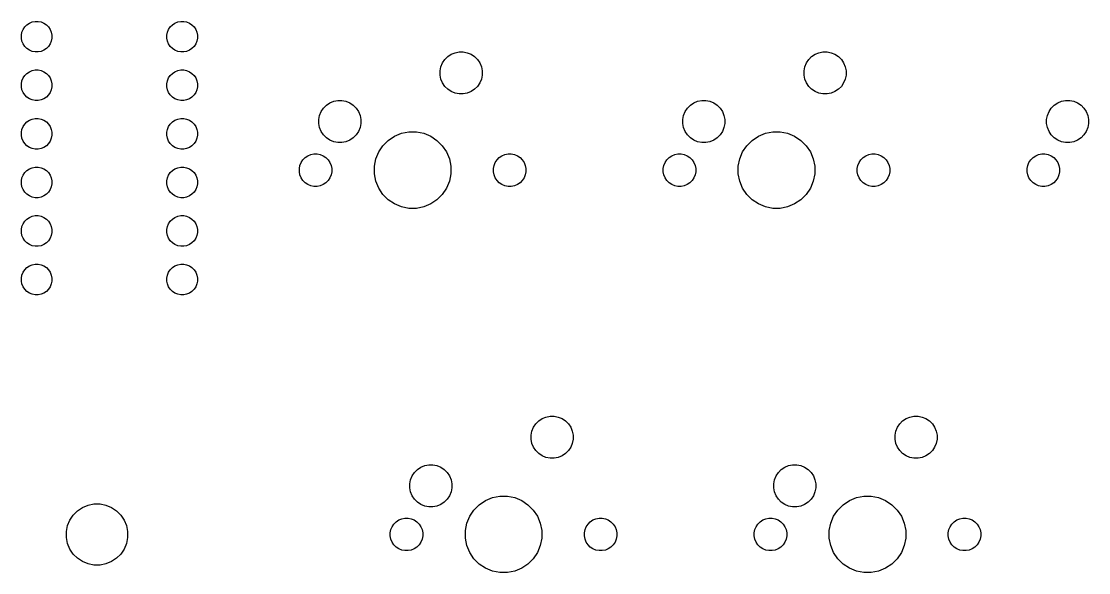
# Model space of a CAD drawing. Extents: x -0.4 to 11, y -4.1 to 0.4.
# Drawn here: x -0.431 to 1.768, y -1.953 to -0.819 of the extents above; entities that cross this region are included whole.
import ezdxf

# ---------------------------------------------------------------- set-up
doc = ezdxf.new("R2010")
doc.units = 0
doc.header["$MEASUREMENT"] = 0
doc.layers.add('BLACK', color=7, linetype='CONTINUOUS')

msp = doc.modelspace()

# ---------------------------------------------------------------- linework, layer by layer
at = {"layer": 'BLACK', "linetype": 'CONTINUOUS'}
for p, q in [((-0.430286, -0.840813), (-0.427911, -0.835081)), ((-0.427911, -0.835081), (-0.424465, -0.829922)), ((-0.424465, -0.829922), (-0.420078, -0.825535)), ((-0.420078, -0.825535), (-0.414919, -0.822089)), ((-0.414919, -0.822089), (-0.409187, -0.819714)), ((-0.409187, -0.819714), (-0.403102, -0.818504)), ((-0.403102, -0.818504), (-0.396898, -0.818504)), ((-0.396898, -0.818504), (-0.390813, -0.819714)), ((-0.390813, -0.819714), (-0.385081, -0.822089)), ((-0.385081, -0.822089), (-0.379922, -0.825535)), ((-0.379922, -0.825535), (-0.375535, -0.829922)), ((-0.375535, -0.829922), (-0.372089, -0.835081)), ((-0.372089, -0.835081), (-0.369714, -0.840813)), ((-0.130286, -0.840813), (-0.127911, -0.835081)), ((-0.127911, -0.835081), (-0.124465, -0.829922)), ((-0.124465, -0.829922), (-0.120078, -0.825535)), ((-0.120078, -0.825535), (-0.114919, -0.822089)), ((-0.114919, -0.822089), (-0.109187, -0.819714)), ((-0.109187, -0.819714), (-0.103102, -0.818504)), ((-0.103102, -0.818504), (-0.096898, -0.818504)), ((-0.096898, -0.818504), (-0.090813, -0.819714)), ((-0.090813, -0.819714), (-0.085081, -0.822089)), ((-0.085081, -0.822089), (-0.079922, -0.825535)), ((-0.079922, -0.825535), (-0.075535, -0.829922)), ((-0.075535, -0.829922), (-0.072088, -0.835081)), ((-0.072088, -0.835081), (-0.069714, -0.840813)), ((-0.431496, -0.846898), (-0.430286, -0.840813)), ((-0.431496, -0.853102), (-0.431496, -0.846898)), ((-0.430286, -0.859187), (-0.431496, -0.853102)), ((-0.369714, -0.840813), (-0.368504, -0.846898)), ((-0.368504, -0.853102), (-0.369714, -0.859187)), ((-0.368504, -0.846898), (-0.368504, -0.853102)), ((-0.131496, -0.846898), (-0.130286, -0.840813)), ((-0.131496, -0.853102), (-0.131496, -0.846898)), ((-0.130286, -0.859187), (-0.131496, -0.853102)), ((-0.069714, -0.840813), (-0.068504, -0.846898)), ((-0.068504, -0.853102), (-0.069714, -0.859187)), ((-0.068504, -0.846898), (-0.068504, -0.853102)), ((-0.427911, -0.864919), (-0.430286, -0.859187)), ((-0.424465, -0.870078), (-0.427911, -0.864919)), ((-0.420078, -0.874465), (-0.424465, -0.870078)), ((-0.414919, -0.877911), (-0.420078, -0.874465)), ((-0.409187, -0.880286), (-0.414919, -0.877911)), ((-0.385081, -0.877911), (-0.390813, -0.880286)), ((-0.379922, -0.874465), (-0.385081, -0.877911)), ((-0.375535, -0.870078), (-0.379922, -0.874465)), ((-0.372089, -0.864919), (-0.375535, -0.870078)), ((-0.369714, -0.859187), (-0.372089, -0.864919)), ((-0.127911, -0.864919), (-0.130286, -0.859187)), ((-0.124465, -0.870078), (-0.127911, -0.864919)), ((-0.120078, -0.874465), (-0.124465, -0.870078)), ((-0.114919, -0.877911), (-0.120078, -0.874465)), ((-0.109187, -0.880286), (-0.114919, -0.877911)), ((-0.085081, -0.877911), (-0.090813, -0.880286)), ((-0.079922, -0.874465), (-0.085081, -0.877911)), ((-0.075535, -0.870078), (-0.079922, -0.874465)), ((-0.072088, -0.864919), (-0.075535, -0.870078)), ((-0.069714, -0.859187), (-0.072088, -0.864919)), ((-0.403102, -0.881496), (-0.409187, -0.880286)), ((-0.396898, -0.881496), (-0.403102, -0.881496)), ((-0.390813, -0.880286), (-0.396898, -0.881496)), ((-0.103102, -0.881496), (-0.109187, -0.880286)), ((-0.096898, -0.881496), (-0.103102, -0.881496)), ((-0.090813, -0.880286), (-0.096898, -0.881496)), ((0.436543, -0.904171), (0.441282, -0.897078)), ((0.441282, -0.897078), (0.447315, -0.891046)), ((0.447315, -0.891046), (0.454408, -0.886307)), ((0.454408, -0.886307), (0.462289, -0.883042)), ((0.462289, -0.883042), (0.470656, -0.881378)), ((0.470656, -0.881378), (0.479187, -0.881378)), ((0.479187, -0.881378), (0.487553, -0.883042)), ((0.487553, -0.883042), (0.495435, -0.886307)), ((0.495435, -0.886307), (0.502528, -0.891046)), ((0.502528, -0.891046), (0.50856, -0.897078)), ((0.50856, -0.897078), (0.513299, -0.904171)), ((1.18654, -0.904171), (1.19128, -0.897078)), ((1.19128, -0.897078), (1.19731, -0.891046)), ((1.19731, -0.891046), (1.20441, -0.886307)), ((1.20441, -0.886307), (1.21229, -0.883042)), ((1.21229, -0.883042), (1.22066, -0.881378)), ((1.22066, -0.881378), (1.22919, -0.881378)), ((1.22919, -0.881378), (1.23755, -0.883042)), ((1.23755, -0.883042), (1.24543, -0.886307)), ((1.24543, -0.886307), (1.25253, -0.891046)), ((1.25253, -0.891046), (1.25856, -0.897078)), ((1.25856, -0.897078), (1.2633, -0.904171)), ((-0.420078, -0.925535), (-0.414919, -0.922089)), ((-0.414919, -0.922089), (-0.409187, -0.919714)), ((-0.409187, -0.919714), (-0.403102, -0.918504)), ((-0.403102, -0.918504), (-0.396898, -0.918504)), ((-0.396898, -0.918504), (-0.390813, -0.919714)), ((-0.390813, -0.919714), (-0.385081, -0.922089)), ((-0.385081, -0.922089), (-0.379922, -0.925535)), ((-0.120078, -0.925535), (-0.114919, -0.922089)), ((-0.114919, -0.922089), (-0.109187, -0.919714)), ((-0.109187, -0.919714), (-0.103102, -0.918504)), ((-0.103102, -0.918504), (-0.096898, -0.918504)), ((-0.096898, -0.918504), (-0.090813, -0.919714)), ((-0.090813, -0.919714), (-0.085081, -0.922089)), ((-0.085081, -0.922089), (-0.079922, -0.925535)), ((0.431614, -0.92042), (0.433278, -0.912053)), ((0.431614, -0.92895), (0.431614, -0.92042)), ((0.433278, -0.912053), (0.436543, -0.904171)), ((0.513299, -0.904171), (0.516564, -0.912053)), ((0.516564, -0.912053), (0.518228, -0.92042)), ((0.518228, -0.92042), (0.518228, -0.92895)), ((1.18161, -0.92042), (1.18328, -0.912053)), ((1.18161, -0.92895), (1.18161, -0.92042)), ((1.18328, -0.912053), (1.18654, -0.904171)), ((1.2633, -0.904171), (1.26656, -0.912053)), ((1.26656, -0.912053), (1.26823, -0.92042)), ((1.26823, -0.92042), (1.26823, -0.92895)), ((-0.431496, -0.946898), (-0.430286, -0.940813)), ((-0.430286, -0.940813), (-0.427911, -0.935081)), ((-0.427911, -0.935081), (-0.424465, -0.929922)), ((-0.424465, -0.929922), (-0.420078, -0.925535)), ((-0.379922, -0.925535), (-0.375535, -0.929922)), ((-0.375535, -0.929922), (-0.372089, -0.935081)), ((-0.372089, -0.935081), (-0.369714, -0.940813)), ((-0.369714, -0.940813), (-0.368504, -0.946898)), ((-0.131496, -0.946898), (-0.130286, -0.940813)), ((-0.130286, -0.940813), (-0.127911, -0.935081)), ((-0.127911, -0.935081), (-0.124465, -0.929922)), ((-0.124465, -0.929922), (-0.120078, -0.925535)), ((-0.079922, -0.925535), (-0.075535, -0.929922)), ((-0.075535, -0.929922), (-0.072088, -0.935081)), ((-0.072088, -0.935081), (-0.069714, -0.940813)), ((-0.069714, -0.940813), (-0.068504, -0.946898)), ((0.433278, -0.937317), (0.431614, -0.92895)), ((0.436543, -0.945199), (0.433278, -0.937317)), ((0.441282, -0.952292), (0.436543, -0.945199)), ((0.513299, -0.945199), (0.50856, -0.952292)), ((0.516564, -0.937317), (0.513299, -0.945199)), ((0.518228, -0.92895), (0.516564, -0.937317)), ((1.18328, -0.937317), (1.18161, -0.92895)), ((1.18654, -0.945199), (1.18328, -0.937317)), ((1.19128, -0.952292), (1.18654, -0.945199)), ((1.2633, -0.945199), (1.25856, -0.952292)), ((1.26656, -0.937317), (1.2633, -0.945199)), ((1.26823, -0.92895), (1.26656, -0.937317)), ((-0.431496, -0.953102), (-0.431496, -0.946898)), ((-0.430286, -0.959187), (-0.431496, -0.953102)), ((-0.427911, -0.964919), (-0.430286, -0.959187)), ((-0.424465, -0.970078), (-0.427911, -0.964919)), ((-0.372089, -0.964919), (-0.375535, -0.970078)), ((-0.369714, -0.959187), (-0.372089, -0.964919)), ((-0.368504, -0.953102), (-0.369714, -0.959187)), ((-0.368504, -0.946898), (-0.368504, -0.953102)), ((-0.131496, -0.953102), (-0.131496, -0.946898)), ((-0.130286, -0.959187), (-0.131496, -0.953102)), ((-0.127911, -0.964919), (-0.130286, -0.959187)), ((-0.124465, -0.970078), (-0.127911, -0.964919)), ((-0.072088, -0.964919), (-0.075535, -0.970078)), ((-0.069714, -0.959187), (-0.072088, -0.964919)), ((-0.068504, -0.953102), (-0.069714, -0.959187)), ((-0.068504, -0.946898), (-0.068504, -0.953102)), ((0.447315, -0.958324), (0.441282, -0.952292)), ((0.454408, -0.963063), (0.447315, -0.958324)), ((0.462289, -0.966328), (0.454408, -0.963063)), ((0.470656, -0.967992), (0.462289, -0.966328)), ((0.487553, -0.966328), (0.479187, -0.967992)), ((0.495435, -0.963063), (0.487553, -0.966328)), ((0.502528, -0.958324), (0.495435, -0.963063)), ((0.50856, -0.952292), (0.502528, -0.958324)), ((1.19731, -0.958324), (1.19128, -0.952292)), ((1.20441, -0.963063), (1.19731, -0.958324)), ((1.21229, -0.966328), (1.20441, -0.963063)), ((1.22066, -0.967992), (1.21229, -0.966328)), ((1.23755, -0.966328), (1.22919, -0.967992)), ((1.24543, -0.963063), (1.23755, -0.966328)), ((1.25253, -0.958324), (1.24543, -0.963063)), ((1.25856, -0.952292), (1.25253, -0.958324)), ((-0.420078, -0.974465), (-0.424465, -0.970078)), ((-0.414919, -0.977911), (-0.420078, -0.974465)), ((-0.409187, -0.980286), (-0.414919, -0.977911)), ((-0.403102, -0.981496), (-0.409187, -0.980286)), ((-0.396898, -0.981496), (-0.403102, -0.981496)), ((-0.390813, -0.980286), (-0.396898, -0.981496)), ((-0.385081, -0.977911), (-0.390813, -0.980286)), ((-0.379922, -0.974465), (-0.385081, -0.977911)), ((-0.375535, -0.970078), (-0.379922, -0.974465)), ((-0.120078, -0.974465), (-0.124465, -0.970078)), ((-0.114919, -0.977911), (-0.120078, -0.974465)), ((-0.109187, -0.980286), (-0.114919, -0.977911)), ((-0.103102, -0.981496), (-0.109187, -0.980286)), ((-0.096898, -0.981496), (-0.103102, -0.981496)), ((-0.090813, -0.980286), (-0.096898, -0.981496)), ((-0.085081, -0.977911), (-0.090813, -0.980286)), ((-0.079922, -0.974465), (-0.085081, -0.977911)), ((-0.075535, -0.970078), (-0.079922, -0.974465)), ((0.197315, -0.991046), (0.204408, -0.986307)), ((0.204408, -0.986307), (0.212289, -0.983042)), ((0.212289, -0.983042), (0.220656, -0.981378)), ((0.220656, -0.981378), (0.229187, -0.981378)), ((0.229187, -0.981378), (0.237553, -0.983042)), ((0.237553, -0.983042), (0.245435, -0.986307)), ((0.245435, -0.986307), (0.252528, -0.991046)), ((0.479187, -0.967992), (0.470656, -0.967992)), ((0.947315, -0.991046), (0.954408, -0.986307)), ((0.954408, -0.986307), (0.962289, -0.983042)), ((0.962289, -0.983042), (0.970656, -0.981378)), ((0.970656, -0.981378), (0.979187, -0.981378)), ((0.979187, -0.981378), (0.987553, -0.983042)), ((0.987553, -0.983042), (0.995435, -0.986307)), ((0.995435, -0.986307), (1.00253, -0.991046)), ((1.22919, -0.967992), (1.22066, -0.967992)), ((1.69731, -0.991046), (1.70441, -0.986307)), ((1.70441, -0.986307), (1.71229, -0.983042)), ((1.71229, -0.983042), (1.72066, -0.981378)), ((1.72066, -0.981378), (1.72919, -0.981378)), ((1.72919, -0.981378), (1.73755, -0.983042)), ((1.73755, -0.983042), (1.74543, -0.986307)), ((1.74543, -0.986307), (1.75253, -0.991046)), ((0.183278, -1.01205), (0.186543, -1.00417)), ((0.186543, -1.00417), (0.191282, -0.997078)), ((0.191282, -0.997078), (0.197315, -0.991046)), ((0.252528, -0.991046), (0.25856, -0.997078)), ((0.25856, -0.997078), (0.263299, -1.00417)), ((0.263299, -1.00417), (0.266564, -1.01205)), ((0.933278, -1.01205), (0.936543, -1.00417)), ((0.936543, -1.00417), (0.941282, -0.997078)), ((0.941282, -0.997078), (0.947315, -0.991046)), ((1.00253, -0.991046), (1.00856, -0.997078)), ((1.00856, -0.997078), (1.0133, -1.00417)), ((1.0133, -1.00417), (1.01656, -1.01205)), ((1.68328, -1.01205), (1.68654, -1.00417)), ((1.68654, -1.00417), (1.69128, -0.997078)), ((1.69128, -0.997078), (1.69731, -0.991046)), ((1.75253, -0.991046), (1.75856, -0.997078)), ((1.75856, -0.997078), (1.7633, -1.00417)), ((1.7633, -1.00417), (1.76656, -1.01205)), ((-0.427911, -1.03508), (-0.424465, -1.02992)), ((-0.424465, -1.02992), (-0.420078, -1.02554)), ((-0.420078, -1.02554), (-0.414919, -1.02209)), ((-0.414919, -1.02209), (-0.409187, -1.01971)), ((-0.409187, -1.01971), (-0.403102, -1.0185)), ((-0.403102, -1.0185), (-0.396898, -1.0185)), ((-0.396898, -1.0185), (-0.390813, -1.01971)), ((-0.390813, -1.01971), (-0.385081, -1.02209)), ((-0.385081, -1.02209), (-0.379922, -1.02554)), ((-0.379922, -1.02554), (-0.375535, -1.02992)), ((-0.375535, -1.02992), (-0.372089, -1.03508)), ((-0.127911, -1.03508), (-0.124465, -1.02992)), ((-0.124465, -1.02992), (-0.120078, -1.02554)), ((-0.120078, -1.02554), (-0.114919, -1.02209)), ((-0.114919, -1.02209), (-0.109187, -1.01971)), ((-0.109187, -1.01971), (-0.103102, -1.0185)), ((-0.103102, -1.0185), (-0.096898, -1.0185)), ((-0.096898, -1.0185), (-0.090813, -1.01971)), ((-0.090813, -1.01971), (-0.085081, -1.02209)), ((-0.085081, -1.02209), (-0.079922, -1.02554)), ((-0.079922, -1.02554), (-0.075535, -1.02992)), ((-0.075535, -1.02992), (-0.072088, -1.03508)), ((0.181614, -1.02042), (0.183278, -1.01205)), ((0.181614, -1.02895), (0.181614, -1.02042)), ((0.183278, -1.03732), (0.181614, -1.02895)), ((0.266564, -1.01205), (0.268228, -1.02042)), ((0.268228, -1.02895), (0.266564, -1.03732)), ((0.268228, -1.02042), (0.268228, -1.02895)), ((0.931614, -1.02042), (0.933278, -1.01205)), ((0.931614, -1.02895), (0.931614, -1.02042)), ((0.933278, -1.03732), (0.931614, -1.02895)), ((1.01656, -1.01205), (1.01823, -1.02042)), ((1.01823, -1.02895), (1.01656, -1.03732)), ((1.01823, -1.02042), (1.01823, -1.02895)), ((1.68161, -1.02042), (1.68328, -1.01205)), ((1.68161, -1.02895), (1.68161, -1.02042)), ((1.68328, -1.03732), (1.68161, -1.02895)), ((1.76656, -1.01205), (1.76823, -1.02042)), ((1.76823, -1.02895), (1.76656, -1.03732)), ((1.76823, -1.02042), (1.76823, -1.02895)), ((-0.431496, -1.0469), (-0.430286, -1.04081)), ((-0.431496, -1.0531), (-0.431496, -1.0469)), ((-0.430286, -1.05919), (-0.431496, -1.0531)), ((-0.430286, -1.04081), (-0.427911, -1.03508)), ((-0.372089, -1.03508), (-0.369714, -1.04081)), ((-0.369714, -1.04081), (-0.368504, -1.0469)), ((-0.368504, -1.0531), (-0.369714, -1.05919)), ((-0.368504, -1.0469), (-0.368504, -1.0531)), ((-0.131496, -1.0469), (-0.130286, -1.04081)), ((-0.131496, -1.0531), (-0.131496, -1.0469)), ((-0.130286, -1.05919), (-0.131496, -1.0531)), ((-0.130286, -1.04081), (-0.127911, -1.03508)), ((-0.072088, -1.03508), (-0.069714, -1.04081)), ((-0.069714, -1.04081), (-0.068504, -1.0469)), ((-0.068504, -1.0531), (-0.069714, -1.05919)), ((-0.068504, -1.0469), (-0.068504, -1.0531)), ((0.186543, -1.0452), (0.183278, -1.03732)), ((0.191282, -1.05229), (0.186543, -1.0452)), ((0.197315, -1.05832), (0.191282, -1.05229)), ((0.25856, -1.05229), (0.252528, -1.05832)), ((0.263299, -1.0452), (0.25856, -1.05229)), ((0.266564, -1.03732), (0.263299, -1.0452)), ((0.324727, -1.06352), (0.337624, -1.05491)), ((0.337624, -1.05491), (0.351954, -1.04897)), ((0.351954, -1.04897), (0.367166, -1.04594)), ((0.367166, -1.04594), (0.382676, -1.04594)), ((0.382676, -1.04594), (0.397889, -1.04897)), ((0.397889, -1.04897), (0.412219, -1.05491)), ((0.412219, -1.05491), (0.425115, -1.06352)), ((0.936543, -1.0452), (0.933278, -1.03732)), ((0.941282, -1.05229), (0.936543, -1.0452)), ((0.947315, -1.05832), (0.941282, -1.05229)), ((1.00856, -1.05229), (1.00253, -1.05832)), ((1.0133, -1.0452), (1.00856, -1.05229)), ((1.01656, -1.03732), (1.0133, -1.0452)), ((1.07473, -1.06352), (1.08762, -1.05491)), ((1.08762, -1.05491), (1.10195, -1.04897)), ((1.10195, -1.04897), (1.11717, -1.04594)), ((1.11717, -1.04594), (1.13268, -1.04594)), ((1.13268, -1.04594), (1.14789, -1.04897)), ((1.14789, -1.04897), (1.16222, -1.05491)), ((1.16222, -1.05491), (1.17512, -1.06352)), ((1.68654, -1.0452), (1.68328, -1.03732)), ((1.69128, -1.05229), (1.68654, -1.0452)), ((1.69731, -1.05832), (1.69128, -1.05229)), ((1.75856, -1.05229), (1.75253, -1.05832)), ((1.7633, -1.0452), (1.75856, -1.05229)), ((1.76656, -1.03732), (1.7633, -1.0452)), ((-0.427911, -1.06492), (-0.430286, -1.05919)), ((-0.424465, -1.07008), (-0.427911, -1.06492)), ((-0.420078, -1.07446), (-0.424465, -1.07008)), ((-0.414919, -1.07791), (-0.420078, -1.07446)), ((-0.379922, -1.07446), (-0.385081, -1.07791)), ((-0.375535, -1.07008), (-0.379922, -1.07446)), ((-0.372089, -1.06492), (-0.375535, -1.07008)), ((-0.369714, -1.05919), (-0.372089, -1.06492)), ((-0.127911, -1.06492), (-0.130286, -1.05919)), ((-0.124465, -1.07008), (-0.127911, -1.06492)), ((-0.120078, -1.07446), (-0.124465, -1.07008)), ((-0.114919, -1.07791), (-0.120078, -1.07446)), ((-0.079922, -1.07446), (-0.085081, -1.07791)), ((-0.075535, -1.07008), (-0.079922, -1.07446)), ((-0.072088, -1.06492), (-0.075535, -1.07008)), ((-0.069714, -1.05919), (-0.072088, -1.06492)), ((0.204408, -1.06306), (0.197315, -1.05832)), ((0.212289, -1.06633), (0.204408, -1.06306)), ((0.220656, -1.06799), (0.212289, -1.06633)), ((0.229187, -1.06799), (0.220656, -1.06799)), ((0.237553, -1.06633), (0.229187, -1.06799)), ((0.245435, -1.06306), (0.237553, -1.06633)), ((0.252528, -1.05832), (0.245435, -1.06306)), ((0.305143, -1.08739), (0.31376, -1.07449)), ((0.31376, -1.07449), (0.324727, -1.06352)), ((0.425115, -1.06352), (0.436083, -1.07449)), ((0.436083, -1.07449), (0.4447, -1.08739)), ((0.954408, -1.06306), (0.947315, -1.05832)), ((0.962289, -1.06633), (0.954408, -1.06306)), ((0.970656, -1.06799), (0.962289, -1.06633)), ((0.979187, -1.06799), (0.970656, -1.06799)), ((0.987553, -1.06633), (0.979187, -1.06799)), ((0.995435, -1.06306), (0.987553, -1.06633)), ((1.00253, -1.05832), (0.995435, -1.06306)), ((1.05514, -1.08739), (1.06376, -1.07449)), ((1.06376, -1.07449), (1.07473, -1.06352)), ((1.17512, -1.06352), (1.18608, -1.07449)), ((1.18608, -1.07449), (1.1947, -1.08739)), ((1.70441, -1.06306), (1.69731, -1.05832)), ((1.71229, -1.06633), (1.70441, -1.06306)), ((1.72066, -1.06799), (1.71229, -1.06633)), ((1.72919, -1.06799), (1.72066, -1.06799)), ((1.73755, -1.06633), (1.72919, -1.06799)), ((1.74543, -1.06306), (1.73755, -1.06633)), ((1.75253, -1.05832), (1.74543, -1.06306)), ((-0.409187, -1.08029), (-0.414919, -1.07791)), ((-0.403102, -1.0815), (-0.409187, -1.08029)), ((-0.396898, -1.0815), (-0.403102, -1.0815)), ((-0.390813, -1.08029), (-0.396898, -1.0815)), ((-0.385081, -1.07791), (-0.390813, -1.08029)), ((-0.109187, -1.08029), (-0.114919, -1.07791)), ((-0.103102, -1.0815), (-0.109187, -1.08029)), ((-0.096898, -1.0815), (-0.103102, -1.0815)), ((-0.090813, -1.08029), (-0.096898, -1.0815)), ((-0.085081, -1.07791), (-0.090813, -1.08029)), ((0.148928, -1.10335), (0.153589, -1.09869)), ((0.153589, -1.09869), (0.15907, -1.09503)), ((0.15907, -1.09503), (0.16516, -1.09251)), ((0.16516, -1.09251), (0.171625, -1.09122)), ((0.171625, -1.09122), (0.178217, -1.09122)), ((0.178217, -1.09122), (0.184683, -1.09251)), ((0.184683, -1.09251), (0.190773, -1.09503)), ((0.190773, -1.09503), (0.196254, -1.09869)), ((0.196254, -1.09869), (0.200915, -1.10335)), ((0.299207, -1.10172), (0.305143, -1.08739)), ((0.4447, -1.08739), (0.450635, -1.10172)), ((0.548928, -1.10335), (0.553589, -1.09869)), ((0.553589, -1.09869), (0.55907, -1.09503)), ((0.55907, -1.09503), (0.56516, -1.09251)), ((0.56516, -1.09251), (0.571625, -1.09122)), ((0.571625, -1.09122), (0.578217, -1.09122)), ((0.578217, -1.09122), (0.584683, -1.09251)), ((0.584683, -1.09251), (0.590773, -1.09503)), ((0.590773, -1.09503), (0.596254, -1.09869)), ((0.596254, -1.09869), (0.600915, -1.10335)), ((0.898928, -1.10335), (0.903589, -1.09869)), ((0.903589, -1.09869), (0.90907, -1.09503)), ((0.90907, -1.09503), (0.91516, -1.09251)), ((0.91516, -1.09251), (0.921625, -1.09122)), ((0.921625, -1.09122), (0.928217, -1.09122)), ((0.928217, -1.09122), (0.934683, -1.09251)), ((0.934683, -1.09251), (0.940773, -1.09503)), ((0.940773, -1.09503), (0.946254, -1.09869)), ((0.946254, -1.09869), (0.950915, -1.10335)), ((1.04921, -1.10172), (1.05514, -1.08739)), ((1.1947, -1.08739), (1.20064, -1.10172)), ((1.29893, -1.10335), (1.30359, -1.09869)), ((1.30359, -1.09869), (1.30907, -1.09503)), ((1.30907, -1.09503), (1.31516, -1.09251)), ((1.31516, -1.09251), (1.32163, -1.09122)), ((1.32163, -1.09122), (1.32822, -1.09122)), ((1.32822, -1.09122), (1.33468, -1.09251)), ((1.33468, -1.09251), (1.34077, -1.09503)), ((1.34077, -1.09503), (1.34625, -1.09869)), ((1.34625, -1.09869), (1.35091, -1.10335)), ((1.64893, -1.10335), (1.65359, -1.09869)), ((1.65359, -1.09869), (1.65907, -1.09503)), ((1.65907, -1.09503), (1.66516, -1.09251)), ((1.66516, -1.09251), (1.67163, -1.09122)), ((1.67163, -1.09122), (1.67822, -1.09122)), ((1.67822, -1.09122), (1.68468, -1.09251)), ((1.68468, -1.09251), (1.69077, -1.09503)), ((1.69077, -1.09503), (1.69625, -1.09869)), ((1.69625, -1.09869), (1.70091, -1.10335)), ((-0.414919, -1.12209), (-0.409187, -1.11971)), ((-0.409187, -1.11971), (-0.403102, -1.1185)), ((-0.403102, -1.1185), (-0.396898, -1.1185)), ((-0.396898, -1.1185), (-0.390813, -1.11971)), ((-0.390813, -1.11971), (-0.385081, -1.12209)), ((-0.114919, -1.12209), (-0.109187, -1.11971)), ((-0.109187, -1.11971), (-0.103102, -1.1185)), ((-0.103102, -1.1185), (-0.096898, -1.1185)), ((-0.096898, -1.1185), (-0.090813, -1.11971)), ((-0.090813, -1.11971), (-0.085081, -1.12209)), ((0.141457, -1.12139), (0.142743, -1.11492)), ((0.141457, -1.12798), (0.141457, -1.12139)), ((0.142743, -1.11492), (0.145265, -1.10883)), ((0.145265, -1.10883), (0.148928, -1.10335)), ((0.200915, -1.10335), (0.204577, -1.10883)), ((0.204577, -1.10883), (0.2071, -1.11492)), ((0.2071, -1.11492), (0.208386, -1.12139)), ((0.208386, -1.12139), (0.208386, -1.12798)), ((0.296181, -1.11693), (0.299207, -1.10172)), ((0.296181, -1.13244), (0.296181, -1.11693)), ((0.450635, -1.10172), (0.453661, -1.11693)), ((0.453661, -1.11693), (0.453661, -1.13244)), ((0.541457, -1.12139), (0.542743, -1.11492)), ((0.541457, -1.12798), (0.541457, -1.12139)), ((0.542743, -1.11492), (0.545265, -1.10883)), ((0.545265, -1.10883), (0.548928, -1.10335)), ((0.600915, -1.10335), (0.604577, -1.10883)), ((0.604577, -1.10883), (0.6071, -1.11492)), ((0.6071, -1.11492), (0.608386, -1.12139)), ((0.608386, -1.12139), (0.608386, -1.12798)), ((0.891457, -1.12139), (0.892743, -1.11492)), ((0.891457, -1.12798), (0.891457, -1.12139)), ((0.892743, -1.11492), (0.895265, -1.10883)), ((0.895265, -1.10883), (0.898928, -1.10335)), ((0.950915, -1.10335), (0.954577, -1.10883)), ((0.954577, -1.10883), (0.9571, -1.11492)), ((0.9571, -1.11492), (0.958386, -1.12139)), ((0.958386, -1.12139), (0.958386, -1.12798)), ((1.04618, -1.11693), (1.04921, -1.10172)), ((1.04618, -1.13244), (1.04618, -1.11693)), ((1.20064, -1.10172), (1.20366, -1.11693)), ((1.20366, -1.11693), (1.20366, -1.13244)), ((1.29146, -1.12139), (1.29274, -1.11492)), ((1.29146, -1.12798), (1.29146, -1.12139)), ((1.29274, -1.11492), (1.29527, -1.10883)), ((1.29527, -1.10883), (1.29893, -1.10335)), ((1.35091, -1.10335), (1.35458, -1.10883)), ((1.35458, -1.10883), (1.3571, -1.11492)), ((1.3571, -1.11492), (1.35839, -1.12139)), ((1.35839, -1.12139), (1.35839, -1.12798)), ((1.64146, -1.12139), (1.64274, -1.11492)), ((1.64146, -1.12798), (1.64146, -1.12139)), ((1.64274, -1.11492), (1.64527, -1.10883)), ((1.64527, -1.10883), (1.64893, -1.10335)), ((1.70091, -1.10335), (1.70458, -1.10883)), ((1.70458, -1.10883), (1.7071, -1.11492)), ((1.7071, -1.11492), (1.70839, -1.12139)), ((1.70839, -1.12139), (1.70839, -1.12798)), ((-0.431496, -1.1469), (-0.430286, -1.14081)), ((-0.430286, -1.14081), (-0.427911, -1.13508)), ((-0.427911, -1.13508), (-0.424465, -1.12992)), ((-0.424465, -1.12992), (-0.420078, -1.12554)), ((-0.420078, -1.12554), (-0.414919, -1.12209)), ((-0.385081, -1.12209), (-0.379922, -1.12554)), ((-0.379922, -1.12554), (-0.375535, -1.12992)), ((-0.375535, -1.12992), (-0.372089, -1.13508)), ((-0.372089, -1.13508), (-0.369714, -1.14081)), ((-0.369714, -1.14081), (-0.368504, -1.1469)), ((-0.131496, -1.1469), (-0.130286, -1.14081)), ((-0.130286, -1.14081), (-0.127911, -1.13508)), ((-0.127911, -1.13508), (-0.124465, -1.12992)), ((-0.124465, -1.12992), (-0.120078, -1.12554)), ((-0.120078, -1.12554), (-0.114919, -1.12209)), ((-0.085081, -1.12209), (-0.079922, -1.12554)), ((-0.079922, -1.12554), (-0.075535, -1.12992)), ((-0.075535, -1.12992), (-0.072088, -1.13508)), ((-0.072088, -1.13508), (-0.069714, -1.14081)), ((-0.069714, -1.14081), (-0.068504, -1.1469)), ((0.142743, -1.13445), (0.141457, -1.12798)), ((0.145265, -1.14054), (0.142743, -1.13445)), ((0.148928, -1.14602), (0.145265, -1.14054)), ((0.204577, -1.14054), (0.200915, -1.14602)), ((0.2071, -1.13445), (0.204577, -1.14054)), ((0.208386, -1.12798), (0.2071, -1.13445)), ((0.299207, -1.14765), (0.296181, -1.13244)), ((0.453661, -1.13244), (0.450635, -1.14765)), ((0.542743, -1.13445), (0.541457, -1.12798)), ((0.545265, -1.14054), (0.542743, -1.13445)), ((0.548928, -1.14602), (0.545265, -1.14054)), ((0.604577, -1.14054), (0.600915, -1.14602)), ((0.6071, -1.13445), (0.604577, -1.14054)), ((0.608386, -1.12798), (0.6071, -1.13445)), ((0.892743, -1.13445), (0.891457, -1.12798)), ((0.895265, -1.14054), (0.892743, -1.13445)), ((0.898928, -1.14602), (0.895265, -1.14054)), ((0.954577, -1.14054), (0.950915, -1.14602)), ((0.9571, -1.13445), (0.954577, -1.14054)), ((0.958386, -1.12798), (0.9571, -1.13445)), ((1.04921, -1.14765), (1.04618, -1.13244)), ((1.20366, -1.13244), (1.20064, -1.14765)), ((1.29274, -1.13445), (1.29146, -1.12798)), ((1.29527, -1.14054), (1.29274, -1.13445)), ((1.29893, -1.14602), (1.29527, -1.14054)), ((1.35458, -1.14054), (1.35091, -1.14602)), ((1.3571, -1.13445), (1.35458, -1.14054)), ((1.35839, -1.12798), (1.3571, -1.13445)), ((1.64274, -1.13445), (1.64146, -1.12798)), ((1.64527, -1.14054), (1.64274, -1.13445)), ((1.64893, -1.14602), (1.64527, -1.14054)), ((1.70458, -1.14054), (1.70091, -1.14602)), ((1.7071, -1.13445), (1.70458, -1.14054)), ((1.70839, -1.12798), (1.7071, -1.13445)), ((-0.431496, -1.1531), (-0.431496, -1.1469)), ((-0.430286, -1.15919), (-0.431496, -1.1531)), ((-0.427911, -1.16492), (-0.430286, -1.15919)), ((-0.424465, -1.17008), (-0.427911, -1.16492)), ((-0.372089, -1.16492), (-0.375535, -1.17008)), ((-0.369714, -1.15919), (-0.372089, -1.16492)), ((-0.368504, -1.1531), (-0.369714, -1.15919)), ((-0.368504, -1.1469), (-0.368504, -1.1531)), ((-0.131496, -1.1531), (-0.131496, -1.1469)), ((-0.130286, -1.15919), (-0.131496, -1.1531)), ((-0.127911, -1.16492), (-0.130286, -1.15919)), ((-0.124465, -1.17008), (-0.127911, -1.16492)), ((-0.072088, -1.16492), (-0.075535, -1.17008)), ((-0.069714, -1.15919), (-0.072088, -1.16492)), ((-0.068504, -1.1531), (-0.069714, -1.15919)), ((-0.068504, -1.1469), (-0.068504, -1.1531)), ((0.153589, -1.15068), (0.148928, -1.14602)), ((0.15907, -1.15434), (0.153589, -1.15068)), ((0.16516, -1.15686), (0.15907, -1.15434)), ((0.171625, -1.15815), (0.16516, -1.15686)), ((0.178217, -1.15815), (0.171625, -1.15815)), ((0.184683, -1.15686), (0.178217, -1.15815)), ((0.190773, -1.15434), (0.184683, -1.15686)), ((0.196254, -1.15068), (0.190773, -1.15434)), ((0.200915, -1.14602), (0.196254, -1.15068)), ((0.305143, -1.16198), (0.299207, -1.14765)), ((0.31376, -1.17488), (0.305143, -1.16198)), ((0.4447, -1.16198), (0.436083, -1.17488)), ((0.450635, -1.14765), (0.4447, -1.16198)), ((0.553589, -1.15068), (0.548928, -1.14602)), ((0.55907, -1.15434), (0.553589, -1.15068)), ((0.56516, -1.15686), (0.55907, -1.15434)), ((0.571625, -1.15815), (0.56516, -1.15686)), ((0.578217, -1.15815), (0.571625, -1.15815)), ((0.584683, -1.15686), (0.578217, -1.15815)), ((0.590773, -1.15434), (0.584683, -1.15686)), ((0.596254, -1.15068), (0.590773, -1.15434)), ((0.600915, -1.14602), (0.596254, -1.15068)), ((0.903589, -1.15068), (0.898928, -1.14602)), ((0.90907, -1.15434), (0.903589, -1.15068)), ((0.91516, -1.15686), (0.90907, -1.15434)), ((0.921625, -1.15815), (0.91516, -1.15686)), ((0.928217, -1.15815), (0.921625, -1.15815)), ((0.934683, -1.15686), (0.928217, -1.15815)), ((0.940773, -1.15434), (0.934683, -1.15686)), ((0.946254, -1.15068), (0.940773, -1.15434)), ((0.950915, -1.14602), (0.946254, -1.15068)), ((1.05514, -1.16198), (1.04921, -1.14765)), ((1.06376, -1.17488), (1.05514, -1.16198)), ((1.1947, -1.16198), (1.18608, -1.17488)), ((1.20064, -1.14765), (1.1947, -1.16198)), ((1.30359, -1.15068), (1.29893, -1.14602)), ((1.30907, -1.15434), (1.30359, -1.15068)), ((1.31516, -1.15686), (1.30907, -1.15434)), ((1.32163, -1.15815), (1.31516, -1.15686)), ((1.32822, -1.15815), (1.32163, -1.15815)), ((1.33468, -1.15686), (1.32822, -1.15815)), ((1.34077, -1.15434), (1.33468, -1.15686)), ((1.34625, -1.15068), (1.34077, -1.15434)), ((1.35091, -1.14602), (1.34625, -1.15068)), ((1.65359, -1.15068), (1.64893, -1.14602)), ((1.65907, -1.15434), (1.65359, -1.15068)), ((1.66516, -1.15686), (1.65907, -1.15434)), ((1.67163, -1.15815), (1.66516, -1.15686)), ((1.67822, -1.15815), (1.67163, -1.15815)), ((1.68468, -1.15686), (1.67822, -1.15815)), ((1.69077, -1.15434), (1.68468, -1.15686)), ((1.69625, -1.15068), (1.69077, -1.15434)), ((1.70091, -1.14602), (1.69625, -1.15068)), ((-0.420078, -1.17446), (-0.424465, -1.17008)), ((-0.414919, -1.17791), (-0.420078, -1.17446)), ((-0.409187, -1.18029), (-0.414919, -1.17791)), ((-0.403102, -1.1815), (-0.409187, -1.18029)), ((-0.396898, -1.1815), (-0.403102, -1.1815)), ((-0.390813, -1.18029), (-0.396898, -1.1815)), ((-0.385081, -1.17791), (-0.390813, -1.18029)), ((-0.379922, -1.17446), (-0.385081, -1.17791)), ((-0.375535, -1.17008), (-0.379922, -1.17446)), ((-0.120078, -1.17446), (-0.124465, -1.17008)), ((-0.114919, -1.17791), (-0.120078, -1.17446)), ((-0.109187, -1.18029), (-0.114919, -1.17791)), ((-0.103102, -1.1815), (-0.109187, -1.18029)), ((-0.096898, -1.1815), (-0.103102, -1.1815)), ((-0.090813, -1.18029), (-0.096898, -1.1815)), ((-0.085081, -1.17791), (-0.090813, -1.18029)), ((-0.079922, -1.17446), (-0.085081, -1.17791)), ((-0.075535, -1.17008), (-0.079922, -1.17446)), ((0.324727, -1.18585), (0.31376, -1.17488)), ((0.337624, -1.19446), (0.324727, -1.18585)), ((0.425115, -1.18585), (0.412219, -1.19446)), ((0.436083, -1.17488), (0.425115, -1.18585)), ((1.07473, -1.18585), (1.06376, -1.17488)), ((1.08762, -1.19446), (1.07473, -1.18585)), ((1.17512, -1.18585), (1.16222, -1.19446)), ((1.18608, -1.17488), (1.17512, -1.18585)), ((0.351954, -1.2004), (0.337624, -1.19446)), ((0.367166, -1.20343), (0.351954, -1.2004)), ((0.382676, -1.20343), (0.367166, -1.20343)), ((0.397889, -1.2004), (0.382676, -1.20343)), ((0.412219, -1.19446), (0.397889, -1.2004)), ((1.10195, -1.2004), (1.08762, -1.19446)), ((1.11717, -1.20343), (1.10195, -1.2004)), ((1.13268, -1.20343), (1.11717, -1.20343)), ((1.14789, -1.2004), (1.13268, -1.20343)), ((1.16222, -1.19446), (1.14789, -1.2004)), ((-0.427911, -1.23508), (-0.424465, -1.22992)), ((-0.424465, -1.22992), (-0.420078, -1.22554)), ((-0.420078, -1.22554), (-0.414919, -1.22209)), ((-0.414919, -1.22209), (-0.409187, -1.21971)), ((-0.409187, -1.21971), (-0.403102, -1.2185)), ((-0.403102, -1.2185), (-0.396898, -1.2185)), ((-0.396898, -1.2185), (-0.390813, -1.21971)), ((-0.390813, -1.21971), (-0.385081, -1.22209)), ((-0.385081, -1.22209), (-0.379922, -1.22554)), ((-0.379922, -1.22554), (-0.375535, -1.22992)), ((-0.375535, -1.22992), (-0.372089, -1.23508)), ((-0.127911, -1.23508), (-0.124465, -1.22992)), ((-0.124465, -1.22992), (-0.120078, -1.22554)), ((-0.120078, -1.22554), (-0.114919, -1.22209)), ((-0.114919, -1.22209), (-0.109187, -1.21971)), ((-0.109187, -1.21971), (-0.103102, -1.2185)), ((-0.103102, -1.2185), (-0.096898, -1.2185)), ((-0.096898, -1.2185), (-0.090813, -1.21971)), ((-0.090813, -1.21971), (-0.085081, -1.22209)), ((-0.085081, -1.22209), (-0.079922, -1.22554)), ((-0.079922, -1.22554), (-0.075535, -1.22992)), ((-0.075535, -1.22992), (-0.072088, -1.23508)), ((-0.431496, -1.2469), (-0.430286, -1.24081)), ((-0.431496, -1.2531), (-0.431496, -1.2469)), ((-0.430286, -1.25919), (-0.431496, -1.2531)), ((-0.430286, -1.24081), (-0.427911, -1.23508)), ((-0.372089, -1.23508), (-0.369714, -1.24081)), ((-0.369714, -1.24081), (-0.368504, -1.2469)), ((-0.368504, -1.2531), (-0.369714, -1.25919)), ((-0.368504, -1.2469), (-0.368504, -1.2531)), ((-0.131496, -1.2469), (-0.130286, -1.24081)), ((-0.131496, -1.2531), (-0.131496, -1.2469)), ((-0.130286, -1.25919), (-0.131496, -1.2531)), ((-0.130286, -1.24081), (-0.127911, -1.23508)), ((-0.072088, -1.23508), (-0.069714, -1.24081)), ((-0.069714, -1.24081), (-0.068504, -1.2469)), ((-0.068504, -1.2531), (-0.069714, -1.25919)), ((-0.068504, -1.2469), (-0.068504, -1.2531)), ((-0.427911, -1.26492), (-0.430286, -1.25919)), ((-0.424465, -1.27008), (-0.427911, -1.26492)), ((-0.420078, -1.27446), (-0.424465, -1.27008)), ((-0.414919, -1.27791), (-0.420078, -1.27446)), ((-0.379922, -1.27446), (-0.385081, -1.27791)), ((-0.375535, -1.27008), (-0.379922, -1.27446)), ((-0.372089, -1.26492), (-0.375535, -1.27008)), ((-0.369714, -1.25919), (-0.372089, -1.26492)), ((-0.127911, -1.26492), (-0.130286, -1.25919)), ((-0.124465, -1.27008), (-0.127911, -1.26492)), ((-0.120078, -1.27446), (-0.124465, -1.27008)), ((-0.114919, -1.27791), (-0.120078, -1.27446)), ((-0.079922, -1.27446), (-0.085081, -1.27791)), ((-0.075535, -1.27008), (-0.079922, -1.27446)), ((-0.072088, -1.26492), (-0.075535, -1.27008)), ((-0.069714, -1.25919), (-0.072088, -1.26492)), ((-0.409187, -1.28029), (-0.414919, -1.27791)), ((-0.403102, -1.2815), (-0.409187, -1.28029)), ((-0.396898, -1.2815), (-0.403102, -1.2815)), ((-0.390813, -1.28029), (-0.396898, -1.2815)), ((-0.385081, -1.27791), (-0.390813, -1.28029)), ((-0.109187, -1.28029), (-0.114919, -1.27791)), ((-0.103102, -1.2815), (-0.109187, -1.28029)), ((-0.096898, -1.2815), (-0.103102, -1.2815)), ((-0.090813, -1.28029), (-0.096898, -1.2815)), ((-0.085081, -1.27791), (-0.090813, -1.28029)), ((-0.414919, -1.32209), (-0.409187, -1.31971)), ((-0.409187, -1.31971), (-0.403102, -1.3185)), ((-0.403102, -1.3185), (-0.396898, -1.3185)), ((-0.396898, -1.3185), (-0.390813, -1.31971)), ((-0.390813, -1.31971), (-0.385081, -1.32209)), ((-0.114919, -1.32209), (-0.109187, -1.31971)), ((-0.109187, -1.31971), (-0.103102, -1.3185)), ((-0.103102, -1.3185), (-0.096898, -1.3185)), ((-0.096898, -1.3185), (-0.090813, -1.31971)), ((-0.090813, -1.31971), (-0.085081, -1.32209)), ((-0.431496, -1.3469), (-0.430286, -1.34081)), ((-0.430286, -1.34081), (-0.427911, -1.33508)), ((-0.427911, -1.33508), (-0.424465, -1.32992)), ((-0.424465, -1.32992), (-0.420078, -1.32554)), ((-0.420078, -1.32554), (-0.414919, -1.32209)), ((-0.385081, -1.32209), (-0.379922, -1.32554)), ((-0.379922, -1.32554), (-0.375535, -1.32992)), ((-0.375535, -1.32992), (-0.372089, -1.33508)), ((-0.372089, -1.33508), (-0.369714, -1.34081)), ((-0.369714, -1.34081), (-0.368504, -1.3469)), ((-0.131496, -1.3469), (-0.130286, -1.34081)), ((-0.130286, -1.34081), (-0.127911, -1.33508)), ((-0.127911, -1.33508), (-0.124465, -1.32992)), ((-0.124465, -1.32992), (-0.120078, -1.32554)), ((-0.120078, -1.32554), (-0.114919, -1.32209)), ((-0.085081, -1.32209), (-0.079922, -1.32554)), ((-0.079922, -1.32554), (-0.075535, -1.32992)), ((-0.075535, -1.32992), (-0.072088, -1.33508)), ((-0.072088, -1.33508), (-0.069714, -1.34081)), ((-0.069714, -1.34081), (-0.068504, -1.3469)), ((-0.431496, -1.3531), (-0.431496, -1.3469)), ((-0.430286, -1.35919), (-0.431496, -1.3531)), ((-0.427911, -1.36492), (-0.430286, -1.35919)), ((-0.369714, -1.35919), (-0.372089, -1.36492)), ((-0.368504, -1.3531), (-0.369714, -1.35919)), ((-0.368504, -1.3469), (-0.368504, -1.3531)), ((-0.131496, -1.3531), (-0.131496, -1.3469)), ((-0.130286, -1.35919), (-0.131496, -1.3531)), ((-0.127911, -1.36492), (-0.130286, -1.35919)), ((-0.069714, -1.35919), (-0.072088, -1.36492)), ((-0.068504, -1.3531), (-0.069714, -1.35919)), ((-0.068504, -1.3469), (-0.068504, -1.3531)), ((-0.424465, -1.37008), (-0.427911, -1.36492)), ((-0.420078, -1.37446), (-0.424465, -1.37008)), ((-0.414919, -1.37791), (-0.420078, -1.37446)), ((-0.409187, -1.38029), (-0.414919, -1.37791)), ((-0.403102, -1.3815), (-0.409187, -1.38029)), ((-0.396898, -1.3815), (-0.403102, -1.3815)), ((-0.390813, -1.38029), (-0.396898, -1.3815)), ((-0.385081, -1.37791), (-0.390813, -1.38029)), ((-0.379922, -1.37446), (-0.385081, -1.37791)), ((-0.375535, -1.37008), (-0.379922, -1.37446)), ((-0.372089, -1.36492), (-0.375535, -1.37008)), ((-0.124465, -1.37008), (-0.127911, -1.36492)), ((-0.120078, -1.37446), (-0.124465, -1.37008)), ((-0.114919, -1.37791), (-0.120078, -1.37446)), ((-0.109187, -1.38029), (-0.114919, -1.37791)), ((-0.103102, -1.3815), (-0.109187, -1.38029)), ((-0.096898, -1.3815), (-0.103102, -1.3815)), ((-0.090813, -1.38029), (-0.096898, -1.3815)), ((-0.085081, -1.37791), (-0.090813, -1.38029)), ((-0.079922, -1.37446), (-0.085081, -1.37791)), ((-0.075535, -1.37008), (-0.079922, -1.37446)), ((-0.072088, -1.36492), (-0.075535, -1.37008)), ((0.624043, -1.65417), (0.628782, -1.64708)), ((0.628782, -1.64708), (0.634815, -1.64105)), ((0.634815, -1.64105), (0.641908, -1.63631)), ((0.641908, -1.63631), (0.649789, -1.63304)), ((0.649789, -1.63304), (0.658156, -1.63138)), ((0.658156, -1.63138), (0.666687, -1.63138)), ((0.666687, -1.63138), (0.675053, -1.63304)), ((0.675053, -1.63304), (0.682935, -1.63631)), ((0.682935, -1.63631), (0.690028, -1.64105)), ((0.690028, -1.64105), (0.69606, -1.64708)), ((0.69606, -1.64708), (0.700799, -1.65417)), ((1.37404, -1.65417), (1.37878, -1.64708)), ((1.37878, -1.64708), (1.38481, -1.64105)), ((1.38481, -1.64105), (1.39191, -1.63631)), ((1.39191, -1.63631), (1.39979, -1.63304)), ((1.39979, -1.63304), (1.40816, -1.63138)), ((1.40816, -1.63138), (1.41669, -1.63138)), ((1.41669, -1.63138), (1.42505, -1.63304)), ((1.42505, -1.63304), (1.43293, -1.63631)), ((1.43293, -1.63631), (1.44003, -1.64105)), ((1.44003, -1.64105), (1.44606, -1.64708)), ((1.44606, -1.64708), (1.4508, -1.65417)), ((0.619114, -1.67042), (0.620778, -1.66205)), ((0.619114, -1.67895), (0.619114, -1.67042)), ((0.620778, -1.66205), (0.624043, -1.65417)), ((0.700799, -1.65417), (0.704064, -1.66205)), ((0.704064, -1.66205), (0.705728, -1.67042)), ((0.705728, -1.67042), (0.705728, -1.67895)), ((1.36911, -1.67042), (1.37078, -1.66205)), ((1.36911, -1.67895), (1.36911, -1.67042)), ((1.37078, -1.66205), (1.37404, -1.65417)), ((1.4508, -1.65417), (1.45406, -1.66205)), ((1.45406, -1.66205), (1.45573, -1.67042)), ((1.45573, -1.67042), (1.45573, -1.67895)), ((0.620778, -1.68732), (0.619114, -1.67895)), ((0.624043, -1.6952), (0.620778, -1.68732)), ((0.704064, -1.68732), (0.700799, -1.6952)), ((0.705728, -1.67895), (0.704064, -1.68732)), ((1.37078, -1.68732), (1.36911, -1.67895)), ((1.37404, -1.6952), (1.37078, -1.68732)), ((1.45406, -1.68732), (1.4508, -1.6952)), ((1.45573, -1.67895), (1.45406, -1.68732)), ((0.628782, -1.70229), (0.624043, -1.6952)), ((0.634815, -1.70832), (0.628782, -1.70229)), ((0.641908, -1.71306), (0.634815, -1.70832)), ((0.649789, -1.71633), (0.641908, -1.71306)), ((0.682935, -1.71306), (0.675053, -1.71633)), ((0.690028, -1.70832), (0.682935, -1.71306)), ((0.69606, -1.70229), (0.690028, -1.70832)), ((0.700799, -1.6952), (0.69606, -1.70229)), ((1.37878, -1.70229), (1.37404, -1.6952)), ((1.38481, -1.70832), (1.37878, -1.70229)), ((1.39191, -1.71306), (1.38481, -1.70832)), ((1.39979, -1.71633), (1.39191, -1.71306)), ((1.43293, -1.71306), (1.42505, -1.71633)), ((1.44003, -1.70832), (1.43293, -1.71306)), ((1.44606, -1.70229), (1.44003, -1.70832)), ((1.4508, -1.6952), (1.44606, -1.70229)), ((0.384815, -1.74105), (0.391908, -1.73631)), ((0.391908, -1.73631), (0.399789, -1.73304)), ((0.399789, -1.73304), (0.408156, -1.73138)), ((0.408156, -1.73138), (0.416687, -1.73138)), ((0.416687, -1.73138), (0.425053, -1.73304)), ((0.425053, -1.73304), (0.432935, -1.73631)), ((0.432935, -1.73631), (0.440028, -1.74105)), ((0.658156, -1.71799), (0.649789, -1.71633)), ((0.666687, -1.71799), (0.658156, -1.71799)), ((0.675053, -1.71633), (0.666687, -1.71799)), ((1.13481, -1.74105), (1.14191, -1.73631)), ((1.14191, -1.73631), (1.14979, -1.73304)), ((1.14979, -1.73304), (1.15816, -1.73138)), ((1.15816, -1.73138), (1.16669, -1.73138)), ((1.16669, -1.73138), (1.17505, -1.73304)), ((1.17505, -1.73304), (1.18293, -1.73631)), ((1.18293, -1.73631), (1.19003, -1.74105)), ((1.40816, -1.71799), (1.39979, -1.71633)), ((1.41669, -1.71799), (1.40816, -1.71799)), ((1.42505, -1.71633), (1.41669, -1.71799)), ((0.370778, -1.76205), (0.374043, -1.75417)), ((0.374043, -1.75417), (0.378782, -1.74708)), ((0.378782, -1.74708), (0.384815, -1.74105)), ((0.440028, -1.74105), (0.44606, -1.74708)), ((0.44606, -1.74708), (0.450799, -1.75417)), ((0.450799, -1.75417), (0.454064, -1.76205)), ((1.12078, -1.76205), (1.12404, -1.75417)), ((1.12404, -1.75417), (1.12878, -1.74708)), ((1.12878, -1.74708), (1.13481, -1.74105)), ((1.19003, -1.74105), (1.19606, -1.74708)), ((1.19606, -1.74708), (1.2008, -1.75417)), ((1.2008, -1.75417), (1.20406, -1.76205)), ((0.369114, -1.77042), (0.370778, -1.76205)), ((0.369114, -1.77895), (0.369114, -1.77042)), ((0.370778, -1.78732), (0.369114, -1.77895)), ((0.454064, -1.76205), (0.455728, -1.77042)), ((0.455728, -1.77895), (0.454064, -1.78732)), ((0.455728, -1.77042), (0.455728, -1.77895)), ((1.11911, -1.77042), (1.12078, -1.76205)), ((1.11911, -1.77895), (1.11911, -1.77042)), ((1.12078, -1.78732), (1.11911, -1.77895)), ((1.20406, -1.76205), (1.20573, -1.77042)), ((1.20573, -1.77895), (1.20406, -1.78732)), ((1.20573, -1.77042), (1.20573, -1.77895)), ((0.374043, -1.7952), (0.370778, -1.78732)), ((0.378782, -1.80229), (0.374043, -1.7952)), ((0.384815, -1.80832), (0.378782, -1.80229)), ((0.44606, -1.80229), (0.440028, -1.80832)), ((0.450799, -1.7952), (0.44606, -1.80229)), ((0.454064, -1.78732), (0.450799, -1.7952)), ((0.525124, -1.80491), (0.539454, -1.79897)), ((0.539454, -1.79897), (0.554666, -1.79594)), ((0.554666, -1.79594), (0.570176, -1.79594)), ((0.570176, -1.79594), (0.585389, -1.79897)), ((0.585389, -1.79897), (0.599719, -1.80491)), ((1.12404, -1.7952), (1.12078, -1.78732)), ((1.12878, -1.80229), (1.12404, -1.7952)), ((1.13481, -1.80832), (1.12878, -1.80229)), ((1.19606, -1.80229), (1.19003, -1.80832)), ((1.2008, -1.7952), (1.19606, -1.80229)), ((1.20406, -1.78732), (1.2008, -1.7952)), ((1.27512, -1.80491), (1.28945, -1.79897)), ((1.28945, -1.79897), (1.30467, -1.79594)), ((1.30467, -1.79594), (1.32018, -1.79594)), ((1.32018, -1.79594), (1.33539, -1.79897)), ((1.33539, -1.79897), (1.34972, -1.80491)), ((-0.315746, -1.82607), (-0.305429, -1.81918)), ((-0.305429, -1.81918), (-0.293965, -1.81443)), ((-0.293965, -1.81443), (-0.281795, -1.81201)), ((-0.281795, -1.81201), (-0.269386, -1.81201)), ((-0.269386, -1.81201), (-0.257216, -1.81443)), ((-0.257216, -1.81443), (-0.245753, -1.81918)), ((-0.245753, -1.81918), (-0.235435, -1.82607)), ((0.391908, -1.81306), (0.384815, -1.80832)), ((0.399789, -1.81633), (0.391908, -1.81306)), ((0.408156, -1.81799), (0.399789, -1.81633)), ((0.416687, -1.81799), (0.408156, -1.81799)), ((0.425053, -1.81633), (0.416687, -1.81799)), ((0.432935, -1.81306), (0.425053, -1.81633)), ((0.440028, -1.80832), (0.432935, -1.81306)), ((0.492643, -1.83739), (0.50126, -1.82449)), ((0.50126, -1.82449), (0.512227, -1.81352)), ((0.512227, -1.81352), (0.525124, -1.80491)), ((0.599719, -1.80491), (0.612615, -1.81352)), ((0.612615, -1.81352), (0.623583, -1.82449)), ((0.623583, -1.82449), (0.6322, -1.83739)), ((1.14191, -1.81306), (1.13481, -1.80832)), ((1.14979, -1.81633), (1.14191, -1.81306)), ((1.15816, -1.81799), (1.14979, -1.81633)), ((1.16669, -1.81799), (1.15816, -1.81799)), ((1.17505, -1.81633), (1.16669, -1.81799)), ((1.18293, -1.81306), (1.17505, -1.81633)), ((1.19003, -1.80832), (1.18293, -1.81306)), ((1.24264, -1.83739), (1.25126, -1.82449)), ((1.25126, -1.82449), (1.26223, -1.81352)), ((1.26223, -1.81352), (1.27512, -1.80491)), ((1.34972, -1.80491), (1.36262, -1.81352)), ((1.36262, -1.81352), (1.37358, -1.82449)), ((1.37358, -1.82449), (1.3822, -1.83739)), ((-0.336162, -1.85663), (-0.331413, -1.84516)), ((-0.331413, -1.84516), (-0.32452, -1.83484)), ((-0.32452, -1.83484), (-0.315746, -1.82607)), ((-0.235435, -1.82607), (-0.226661, -1.83484)), ((-0.226661, -1.83484), (-0.219768, -1.84516)), ((-0.219768, -1.84516), (-0.215019, -1.85663)), ((0.341089, -1.84869), (0.34657, -1.84503)), ((0.34657, -1.84503), (0.35266, -1.84251)), ((0.35266, -1.84251), (0.359125, -1.84122)), ((0.359125, -1.84122), (0.365717, -1.84122)), ((0.365717, -1.84122), (0.372183, -1.84251)), ((0.372183, -1.84251), (0.378273, -1.84503)), ((0.378273, -1.84503), (0.383754, -1.84869)), ((0.486707, -1.85172), (0.492643, -1.83739)), ((0.6322, -1.83739), (0.638135, -1.85172)), ((0.741089, -1.84869), (0.74657, -1.84503)), ((0.74657, -1.84503), (0.75266, -1.84251)), ((0.75266, -1.84251), (0.759125, -1.84122)), ((0.759125, -1.84122), (0.765717, -1.84122)), ((0.765717, -1.84122), (0.772183, -1.84251)), ((0.772183, -1.84251), (0.778273, -1.84503)), ((0.778273, -1.84503), (0.783754, -1.84869)), ((1.09109, -1.84869), (1.09657, -1.84503)), ((1.09657, -1.84503), (1.10266, -1.84251)), ((1.10266, -1.84251), (1.10913, -1.84122)), ((1.10913, -1.84122), (1.11572, -1.84122)), ((1.11572, -1.84122), (1.12218, -1.84251)), ((1.12218, -1.84251), (1.12827, -1.84503)), ((1.12827, -1.84503), (1.13375, -1.84869)), ((1.23671, -1.85172), (1.24264, -1.83739)), ((1.3822, -1.83739), (1.38814, -1.85172)), ((1.49109, -1.84869), (1.49657, -1.84503)), ((1.49657, -1.84503), (1.50266, -1.84251)), ((1.50266, -1.84251), (1.50913, -1.84122)), ((1.50913, -1.84122), (1.51572, -1.84122)), ((1.51572, -1.84122), (1.52218, -1.84251)), ((1.52218, -1.84251), (1.52827, -1.84503)), ((1.52827, -1.84503), (1.53375, -1.84869)), ((-0.338583, -1.8688), (-0.336162, -1.85663)), ((-0.338583, -1.8812), (-0.338583, -1.8688)), ((-0.215019, -1.85663), (-0.212598, -1.8688)), ((-0.212598, -1.8688), (-0.212598, -1.8812)), ((0.328957, -1.87139), (0.330243, -1.86492)), ((0.330243, -1.86492), (0.332765, -1.85883)), ((0.332765, -1.85883), (0.336428, -1.85335)), ((0.336428, -1.85335), (0.341089, -1.84869)), ((0.383754, -1.84869), (0.388415, -1.85335)), ((0.388415, -1.85335), (0.392077, -1.85883)), ((0.392077, -1.85883), (0.3946, -1.86492)), ((0.3946, -1.86492), (0.395886, -1.87139)), ((0.483681, -1.86693), (0.486707, -1.85172)), ((0.483681, -1.88244), (0.483681, -1.86693)), ((0.638135, -1.85172), (0.641161, -1.86693)), ((0.641161, -1.86693), (0.641161, -1.88244)), ((0.728957, -1.87139), (0.730243, -1.86492)), ((0.730243, -1.86492), (0.732765, -1.85883)), ((0.732765, -1.85883), (0.736428, -1.85335)), ((0.736428, -1.85335), (0.741089, -1.84869)), ((0.783754, -1.84869), (0.788415, -1.85335)), ((0.788415, -1.85335), (0.792077, -1.85883)), ((0.792077, -1.85883), (0.7946, -1.86492)), ((0.7946, -1.86492), (0.795886, -1.87139)), ((1.07896, -1.87139), (1.08024, -1.86492)), ((1.08024, -1.86492), (1.08277, -1.85883)), ((1.08277, -1.85883), (1.08643, -1.85335)), ((1.08643, -1.85335), (1.09109, -1.84869)), ((1.13375, -1.84869), (1.13841, -1.85335)), ((1.13841, -1.85335), (1.14208, -1.85883)), ((1.14208, -1.85883), (1.1446, -1.86492)), ((1.1446, -1.86492), (1.14589, -1.87139)), ((1.23368, -1.86693), (1.23671, -1.85172)), ((1.23368, -1.88244), (1.23368, -1.86693)), ((1.38814, -1.85172), (1.39116, -1.86693)), ((1.39116, -1.86693), (1.39116, -1.88244)), ((1.47896, -1.87139), (1.48024, -1.86492)), ((1.48024, -1.86492), (1.48277, -1.85883)), ((1.48277, -1.85883), (1.48643, -1.85335)), ((1.48643, -1.85335), (1.49109, -1.84869)), ((1.53375, -1.84869), (1.53841, -1.85335)), ((1.53841, -1.85335), (1.54208, -1.85883)), ((1.54208, -1.85883), (1.5446, -1.86492)), ((1.5446, -1.86492), (1.54589, -1.87139)), ((-0.336162, -1.89337), (-0.338583, -1.8812)), ((-0.212598, -1.8812), (-0.215019, -1.89337)), ((0.328957, -1.87798), (0.328957, -1.87139)), ((0.330243, -1.88445), (0.328957, -1.87798)), ((0.332765, -1.89054), (0.330243, -1.88445)), ((0.336428, -1.89602), (0.332765, -1.89054)), ((0.392077, -1.89054), (0.388415, -1.89602)), ((0.3946, -1.88445), (0.392077, -1.89054)), ((0.395886, -1.87798), (0.3946, -1.88445)), ((0.395886, -1.87139), (0.395886, -1.87798)), ((0.486707, -1.89765), (0.483681, -1.88244)), ((0.641161, -1.88244), (0.638135, -1.89765)), ((0.728957, -1.87798), (0.728957, -1.87139)), ((0.730243, -1.88445), (0.728957, -1.87798)), ((0.732765, -1.89054), (0.730243, -1.88445)), ((0.736428, -1.89602), (0.732765, -1.89054)), ((0.792077, -1.89054), (0.788415, -1.89602)), ((0.7946, -1.88445), (0.792077, -1.89054)), ((0.795886, -1.87798), (0.7946, -1.88445)), ((0.795886, -1.87139), (0.795886, -1.87798)), ((1.07896, -1.87798), (1.07896, -1.87139)), ((1.08024, -1.88445), (1.07896, -1.87798)), ((1.08277, -1.89054), (1.08024, -1.88445)), ((1.08643, -1.89602), (1.08277, -1.89054)), ((1.14208, -1.89054), (1.13841, -1.89602)), ((1.1446, -1.88445), (1.14208, -1.89054)), ((1.14589, -1.87798), (1.1446, -1.88445)), ((1.14589, -1.87139), (1.14589, -1.87798)), ((1.23671, -1.89765), (1.23368, -1.88244)), ((1.39116, -1.88244), (1.38814, -1.89765)), ((1.47896, -1.87798), (1.47896, -1.87139)), ((1.48024, -1.88445), (1.47896, -1.87798)), ((1.48277, -1.89054), (1.48024, -1.88445)), ((1.48643, -1.89602), (1.48277, -1.89054)), ((1.54208, -1.89054), (1.53841, -1.89602)), ((1.5446, -1.88445), (1.54208, -1.89054)), ((1.54589, -1.87798), (1.5446, -1.88445)), ((1.54589, -1.87139), (1.54589, -1.87798)), ((-0.331413, -1.90484), (-0.336162, -1.89337)), ((-0.32452, -1.91516), (-0.331413, -1.90484)), ((-0.219768, -1.90484), (-0.226661, -1.91516)), ((-0.215019, -1.89337), (-0.219768, -1.90484)), ((0.341089, -1.90068), (0.336428, -1.89602)), ((0.34657, -1.90434), (0.341089, -1.90068)), ((0.35266, -1.90686), (0.34657, -1.90434)), ((0.359125, -1.90815), (0.35266, -1.90686)), ((0.365717, -1.90815), (0.359125, -1.90815)), ((0.372183, -1.90686), (0.365717, -1.90815)), ((0.378273, -1.90434), (0.372183, -1.90686)), ((0.383754, -1.90068), (0.378273, -1.90434)), ((0.388415, -1.89602), (0.383754, -1.90068)), ((0.492643, -1.91198), (0.486707, -1.89765)), ((0.50126, -1.92488), (0.492643, -1.91198)), ((0.6322, -1.91198), (0.623583, -1.92488)), ((0.638135, -1.89765), (0.6322, -1.91198)), ((0.741089, -1.90068), (0.736428, -1.89602)), ((0.74657, -1.90434), (0.741089, -1.90068)), ((0.75266, -1.90686), (0.74657, -1.90434)), ((0.759125, -1.90815), (0.75266, -1.90686)), ((0.765717, -1.90815), (0.759125, -1.90815)), ((0.772183, -1.90686), (0.765717, -1.90815)), ((0.778273, -1.90434), (0.772183, -1.90686)), ((0.783754, -1.90068), (0.778273, -1.90434)), ((0.788415, -1.89602), (0.783754, -1.90068)), ((1.09109, -1.90068), (1.08643, -1.89602)), ((1.09657, -1.90434), (1.09109, -1.90068)), ((1.10266, -1.90686), (1.09657, -1.90434)), ((1.10913, -1.90815), (1.10266, -1.90686)), ((1.11572, -1.90815), (1.10913, -1.90815)), ((1.12218, -1.90686), (1.11572, -1.90815)), ((1.12827, -1.90434), (1.12218, -1.90686)), ((1.13375, -1.90068), (1.12827, -1.90434)), ((1.13841, -1.89602), (1.13375, -1.90068)), ((1.24264, -1.91198), (1.23671, -1.89765)), ((1.25126, -1.92488), (1.24264, -1.91198)), ((1.3822, -1.91198), (1.37358, -1.92488)), ((1.38814, -1.89765), (1.3822, -1.91198)), ((1.49109, -1.90068), (1.48643, -1.89602)), ((1.49657, -1.90434), (1.49109, -1.90068)), ((1.50266, -1.90686), (1.49657, -1.90434)), ((1.50913, -1.90815), (1.50266, -1.90686)), ((1.51572, -1.90815), (1.50913, -1.90815)), ((1.52218, -1.90686), (1.51572, -1.90815)), ((1.52827, -1.90434), (1.52218, -1.90686)), ((1.53375, -1.90068), (1.52827, -1.90434)), ((1.53841, -1.89602), (1.53375, -1.90068)), ((-0.315746, -1.92393), (-0.32452, -1.91516)), ((-0.305429, -1.93082), (-0.315746, -1.92393)), ((-0.293965, -1.93557), (-0.305429, -1.93082)), ((-0.281795, -1.93799), (-0.293965, -1.93557)), ((-0.257216, -1.93557), (-0.269386, -1.93799)), ((-0.245753, -1.93082), (-0.257216, -1.93557)), ((-0.235435, -1.92393), (-0.245753, -1.93082)), ((-0.226661, -1.91516), (-0.235435, -1.92393)), ((0.512227, -1.93585), (0.50126, -1.92488)), ((0.623583, -1.92488), (0.612615, -1.93585)), ((1.26223, -1.93585), (1.25126, -1.92488)), ((1.37358, -1.92488), (1.36262, -1.93585)), ((-0.269386, -1.93799), (-0.281795, -1.93799)), ((0.525124, -1.94446), (0.512227, -1.93585)), ((0.539454, -1.9504), (0.525124, -1.94446)), ((0.554666, -1.95343), (0.539454, -1.9504)), ((0.570176, -1.95343), (0.554666, -1.95343)), ((0.585389, -1.9504), (0.570176, -1.95343)), ((0.599719, -1.94446), (0.585389, -1.9504)), ((0.612615, -1.93585), (0.599719, -1.94446)), ((1.27512, -1.94446), (1.26223, -1.93585)), ((1.28945, -1.9504), (1.27512, -1.94446)), ((1.30467, -1.95343), (1.28945, -1.9504)), ((1.32018, -1.95343), (1.30467, -1.95343)), ((1.33539, -1.9504), (1.32018, -1.95343)), ((1.34972, -1.94446), (1.33539, -1.9504)), ((1.36262, -1.93585), (1.34972, -1.94446))]:
    msp.add_line(p, q, dxfattribs=at)

doc.saveas('drawing.dxf')
